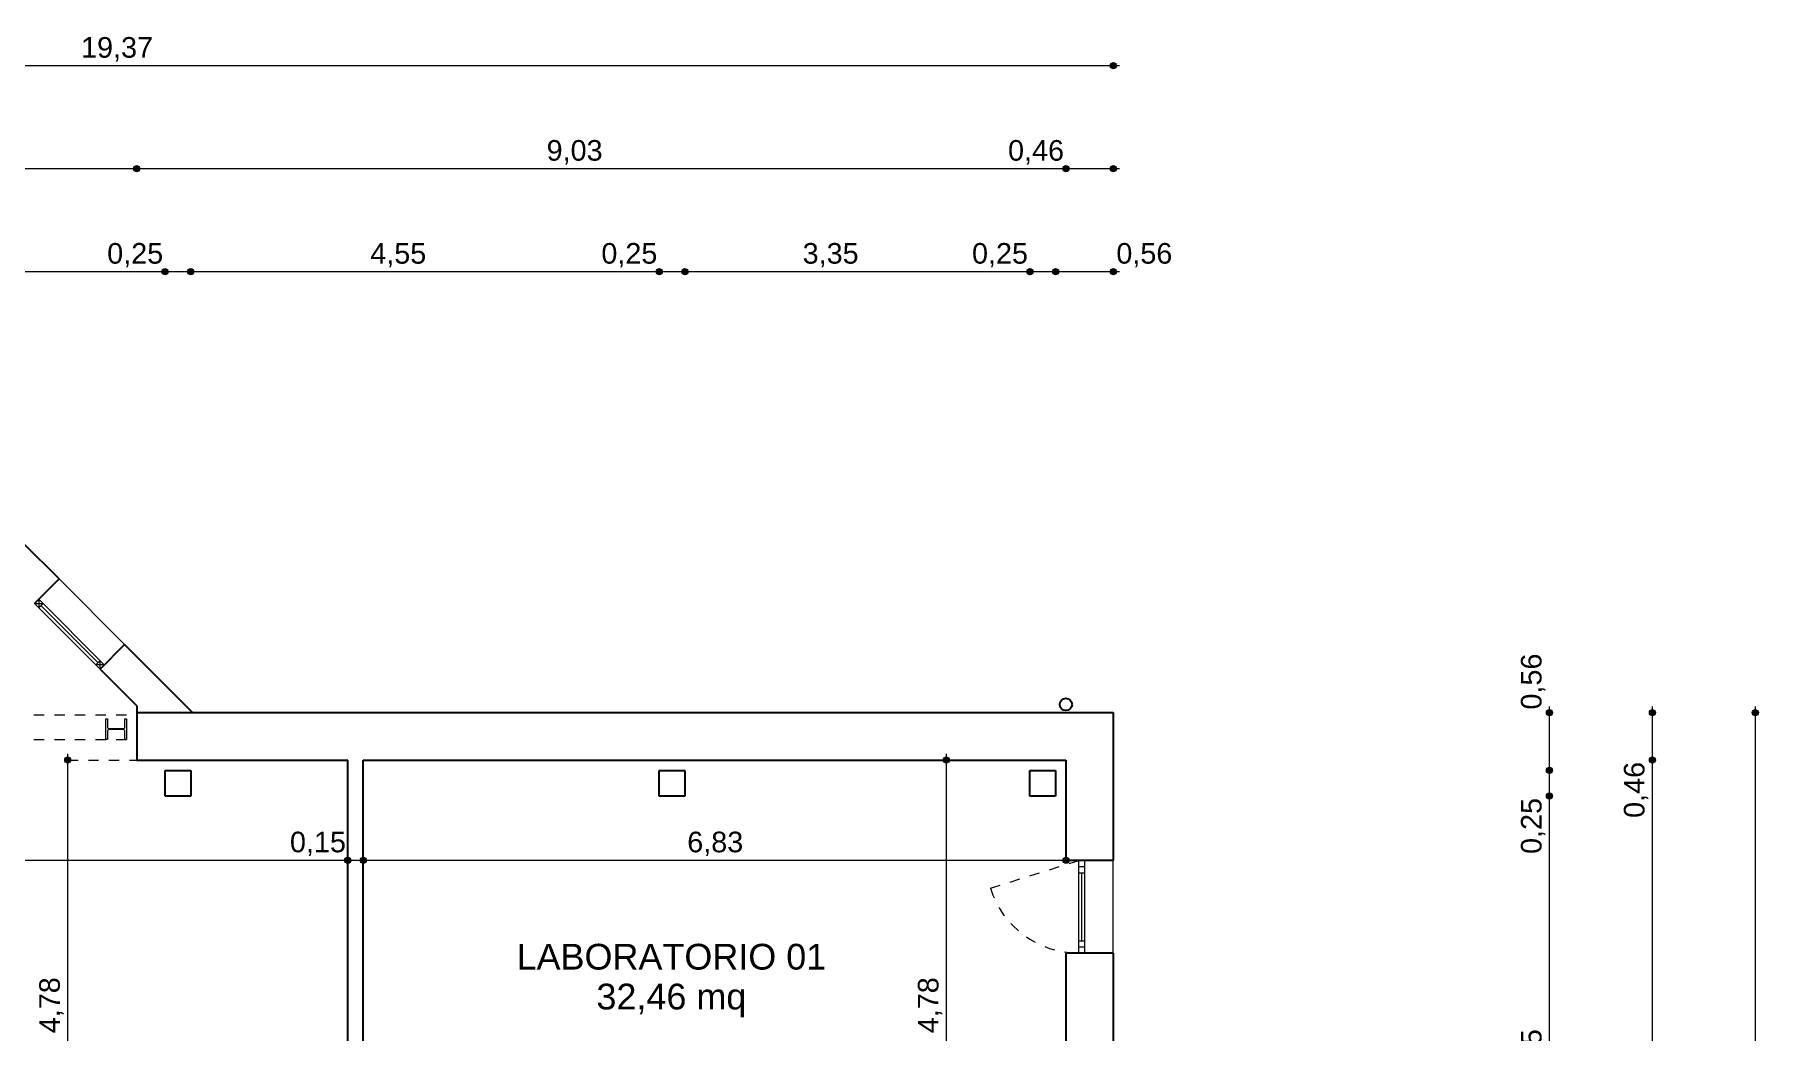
# Model space of a CAD drawing. Header units: metres. Extents: x -50.1 to -19.7, y -38.8 to -13.8.
# Drawn here: x -36.46 to -19.72, y -23.53 to -13.84 of the extents above; entities that cross this region are included whole.
import ezdxf

# ---------------------------------------------------------------- set-up
doc = ezdxf.new("R2010")
doc.units = ezdxf.units.M
doc.header["$MEASUREMENT"] = 0
doc.linetypes.add('Tratteggio 0.6-0.6 mm', pattern=[0.12, 0.06, -0.06])
doc.linetypes.add('Tratteggio 1.0-1.0 mm', pattern=[0.2, 0.1, -0.1])
for name, color, linetype in [('00 ECO Porte&Fin', 7, 'Continuous'), ('00 Muri SEZ 00', 7, 'Continuous'), ('00 Nascosto', 7, 'Continuous'), ('00 Pilastri', 7, 'Continuous'), ('00 Porte&Fin', 7, 'Continuous'), ('00 QuoteGEN 1_100', 7, 'Continuous'), ('00 Testi 1_100', 7, 'Continuous')]:
    doc.layers.add(name, color=color, linetype=linetype)
doc.styles.add('GENERATED_STYLE_1', font='arial.ttf')
doc.dimstyles.new('GENERATED_STYLE__1', dxfattribs={"dimtxt": 0.2, "dimasz": 0.114, "dimexe": 0.18, "dimexo": 0, "dimgap": 0.09, "dimtad": 1, "dimtih": 1, "dimtoh": 1, "dimzin": 0, "dimdsep": 46, "dimtxsty": 'GENERATED_STYLE_1', "dimblk": 'ARROWHEAD_11', "dimblk1": 'ARROWHEAD_11', "dimblk2": 'ARROWHEAD_11', "dimcen": 0.09, "dimse1": 1, "dimse2": 1, "dimclrd": 1, "dimclre": 1, "dimclrt": 1, "dimazin": 0, "dimtfac": 1, "dimtdec": 4, "dimtmove": 0, "dimatfit": 3, "dimfxl": 1, "dimtolj": 1, "dimtzin": 0, "dimarcsym": 0})
doc.dimstyles.new('GENERATED_STYLE__3', dxfattribs={"dimtxt": 0.2, "dimasz": 0.114, "dimexe": 0.18, "dimexo": 0, "dimgap": 0.09, "dimtad": 1, "dimzin": 0, "dimdsep": 46, "dimtxsty": 'GENERATED_STYLE_1', "dimblk": 'ARROWHEAD_11', "dimblk1": 'ARROWHEAD_11', "dimblk2": 'ARROWHEAD_11', "dimcen": 0.09, "dimse1": 1, "dimse2": 1, "dimclrd": 1, "dimclre": 1, "dimclrt": 1, "dimazin": 0, "dimtfac": 1, "dimtdec": 4, "dimtmove": 0, "dimatfit": 3, "dimfxl": 1, "dimtolj": 1, "dimtzin": 0, "dimarcsym": 0})

# ---------------------------------------------------------------- blocks, each defined once
blk = doc.blocks.new('*D4')
at = {"layer": '00 QuoteGEN 1_100', "linetype": 'Continuous', "lineweight": 0, "transparency": 16777216}
for points in [[(-45.326, -14.146), (-45.328, -14.134), (-45.334, -14.125), (-45.344, -14.118), (-45.356, -14.116), (-45.367, -14.118), (-45.377, -14.125), (-45.383, -14.134), (-45.386, -14.146), (-45.383, -14.157), (-45.377, -14.167), (-45.367, -14.174), (-45.356, -14.176), (-45.344, -14.174), (-45.334, -14.167), (-45.328, -14.157)], [(-25.956, -14.146), (-25.958, -14.134), (-25.964, -14.125), (-25.974, -14.118), (-25.986, -14.116), (-25.997, -14.118), (-26.007, -14.125), (-26.013, -14.134), (-26.016, -14.146), (-26.013, -14.157), (-26.007, -14.167), (-25.997, -14.174), (-25.986, -14.176), (-25.974, -14.174), (-25.964, -14.167), (-25.958, -14.157)]]:
    blk.add_hatch(color=1, dxfattribs=at).paths.add_polyline_path(points)
at = {"layer": '00 QuoteGEN 1_100', "color": 1, "linetype": 'Continuous', "lineweight": 0, "transparency": 16777216}
for p, q in [((-45.416, -14.146), (-45.386, -14.146)), ((-45.326, -14.146), (-26.016, -14.146)), ((-25.956, -14.146), (-25.926, -14.146))]:
    blk.add_line(p, q, dxfattribs=at)
for centre in [(-45.356, -14.146), (-25.986, -14.146)]:
    blk.add_circle(centre, 0.03, dxfattribs=at)
at = {"layer": '00 QuoteGEN 1_100', "color": 1, "lineweight": 0, "transparency": 16777216, "insert": (-36.012, -14.106), "char_height": 0.2, "attachment_point": 7, "style": 'GENERATED_STYLE_1'}
blk.add_mtext('\\A1;{\\fArial|b0|i0|c0|p34;19,37}', dxfattribs=at)
blk = doc.blocks.new('ARROWHEAD_11')
at = {"color": 0, "linetype": 'Continuous', "lineweight": 0}
blk.add_line((0, 0), (-1, 0), dxfattribs=at)
at = {"color": 0, "linetype": 'Continuous', "lineweight": 0, "const_width": 0.25, "flags": 128}
blk.add_lwpolyline([(-0.125, 0, 1), (0.125, 0, 1)], format="xyb", close=True, dxfattribs=at)
blk = doc.blocks.new('*D8')
at = {"layer": '00 QuoteGEN 1_100', "linetype": 'Continuous', "lineweight": 0, "transparency": 16777216}
for points in [[(-40.041, -15.146), (-40.043, -15.134), (-40.049, -15.125), (-40.059, -15.118), (-40.071, -15.116), (-40.082, -15.118), (-40.092, -15.125), (-40.098, -15.134), (-40.101, -15.146), (-40.098, -15.157), (-40.092, -15.167), (-40.082, -15.174), (-40.071, -15.176), (-40.059, -15.174), (-40.049, -15.167), (-40.043, -15.157)], [(-35.441, -15.146), (-35.443, -15.134), (-35.449, -15.125), (-35.459, -15.118), (-35.471, -15.116), (-35.482, -15.118), (-35.492, -15.125), (-35.498, -15.134), (-35.501, -15.146), (-35.498, -15.157), (-35.492, -15.167), (-35.482, -15.174), (-35.471, -15.176), (-35.459, -15.174), (-35.449, -15.167), (-35.443, -15.157)]]:
    blk.add_hatch(color=1, dxfattribs=at).paths.add_polyline_path(points)
at = {"layer": '00 QuoteGEN 1_100', "color": 1, "linetype": 'Continuous', "lineweight": 0, "transparency": 16777216}
blk.add_line((-40.041, -15.146), (-35.501, -15.146), dxfattribs=at)
for centre in [(-40.071, -15.146), (-35.471, -15.146)]:
    blk.add_circle(centre, 0.03, dxfattribs=at)
at = {"layer": '00 QuoteGEN 1_100', "color": 1, "lineweight": 0, "transparency": 16777216, "insert": (-38.037, -15.106), "char_height": 0.2, "attachment_point": 7, "style": 'GENERATED_STYLE_1'}
blk.add_mtext('\\A1;{\\fArial|b0|i0|c0|p34;4,60}', dxfattribs=at)
blk = doc.blocks.new('*D9')
at = {"layer": '00 QuoteGEN 1_100', "linetype": 'Continuous', "lineweight": 0, "transparency": 16777216}
for points in [[(-35.441, -15.146), (-35.443, -15.134), (-35.449, -15.125), (-35.459, -15.118), (-35.471, -15.116), (-35.482, -15.118), (-35.492, -15.125), (-35.498, -15.134), (-35.501, -15.146), (-35.498, -15.157), (-35.492, -15.167), (-35.482, -15.174), (-35.471, -15.176), (-35.459, -15.174), (-35.449, -15.167), (-35.443, -15.157)], [(-26.416, -15.146), (-26.418, -15.134), (-26.424, -15.125), (-26.434, -15.118), (-26.446, -15.116), (-26.457, -15.118), (-26.467, -15.125), (-26.473, -15.134), (-26.476, -15.146), (-26.473, -15.157), (-26.467, -15.167), (-26.457, -15.174), (-26.446, -15.176), (-26.434, -15.174), (-26.424, -15.167), (-26.418, -15.157)]]:
    blk.add_hatch(color=1, dxfattribs=at).paths.add_polyline_path(points)
at = {"layer": '00 QuoteGEN 1_100', "color": 1, "linetype": 'Continuous', "lineweight": 0, "transparency": 16777216}
blk.add_line((-35.441, -15.146), (-26.476, -15.146), dxfattribs=at)
for centre in [(-35.471, -15.146), (-26.446, -15.146)]:
    blk.add_circle(centre, 0.03, dxfattribs=at)
at = {"layer": '00 QuoteGEN 1_100', "color": 1, "lineweight": 0, "transparency": 16777216, "char_height": 0.2, "attachment_point": 7, "style": 'GENERATED_STYLE_1'}
for s, insert in [('\\A1;{\\fArial|b0|i0|c0|p34;9,03}', (-31.49, -15.106)), ('\\A1;{\\fArial|b0|i0|c0|p34;0,46}', (-27.008, -15.106))]:
    blk.add_mtext(s, dxfattribs=dict(at, insert=insert))
blk = doc.blocks.new('*D10')
at = {"layer": '00 QuoteGEN 1_100', "linetype": 'Continuous', "lineweight": 0, "transparency": 16777216}
for points in [[(-26.416, -15.146), (-26.418, -15.134), (-26.424, -15.125), (-26.434, -15.118), (-26.446, -15.116), (-26.457, -15.118), (-26.467, -15.125), (-26.473, -15.134), (-26.476, -15.146), (-26.473, -15.157), (-26.467, -15.167), (-26.457, -15.174), (-26.446, -15.176), (-26.434, -15.174), (-26.424, -15.167), (-26.418, -15.157)], [(-25.956, -15.146), (-25.958, -15.134), (-25.964, -15.125), (-25.974, -15.118), (-25.986, -15.116), (-25.997, -15.118), (-26.007, -15.125), (-26.013, -15.134), (-26.016, -15.146), (-26.013, -15.157), (-26.007, -15.167), (-25.997, -15.174), (-25.986, -15.176), (-25.974, -15.174), (-25.964, -15.167), (-25.958, -15.157)]]:
    blk.add_hatch(color=1, dxfattribs=at).paths.add_polyline_path(points)
at = {"layer": '00 QuoteGEN 1_100', "color": 1, "linetype": 'Continuous', "lineweight": 0, "transparency": 16777216}
for p, q in [((-26.416, -15.146), (-26.016, -15.146)), ((-25.956, -15.146), (-25.926, -15.146))]:
    blk.add_line(p, q, dxfattribs=at)
for centre in [(-26.446, -15.146), (-25.986, -15.146)]:
    blk.add_circle(centre, 0.03, dxfattribs=at)
blk = doc.blocks.new('*D15')
at = {"layer": '00 QuoteGEN 1_100', "linetype": 'Continuous', "lineweight": 0, "transparency": 16777216}
for points in [[(-40.316, -16.146), (-40.318, -16.134), (-40.324, -16.125), (-40.334, -16.118), (-40.346, -16.116), (-40.357, -16.118), (-40.367, -16.125), (-40.373, -16.134), (-40.376, -16.146), (-40.373, -16.157), (-40.367, -16.167), (-40.357, -16.174), (-40.346, -16.176), (-40.334, -16.174), (-40.324, -16.167), (-40.318, -16.157)], [(-35.166, -16.146), (-35.168, -16.134), (-35.174, -16.125), (-35.184, -16.118), (-35.196, -16.116), (-35.207, -16.118), (-35.217, -16.125), (-35.223, -16.134), (-35.226, -16.146), (-35.223, -16.157), (-35.217, -16.167), (-35.207, -16.174), (-35.196, -16.176), (-35.184, -16.174), (-35.174, -16.167), (-35.168, -16.157)]]:
    blk.add_hatch(color=1, dxfattribs=at).paths.add_polyline_path(points)
at = {"layer": '00 QuoteGEN 1_100', "color": 1, "linetype": 'Continuous', "lineweight": 0, "transparency": 16777216}
blk.add_line((-40.316, -16.146), (-35.226, -16.146), dxfattribs=at)
for centre in [(-40.346, -16.146), (-35.196, -16.146)]:
    blk.add_circle(centre, 0.03, dxfattribs=at)
at = {"layer": '00 QuoteGEN 1_100', "color": 1, "lineweight": 0, "transparency": 16777216, "char_height": 0.2, "attachment_point": 7, "style": 'GENERATED_STYLE_1'}
for s, insert in [('\\A1;{\\fArial|b0|i0|c0|p34;5,15}', (-38.303, -16.106)), ('\\A1;{\\fArial|b0|i0|c0|p34;0,25}', (-35.758, -16.106))]:
    blk.add_mtext(s, dxfattribs=dict(at, insert=insert))
blk = doc.blocks.new('*D16')
at = {"layer": '00 QuoteGEN 1_100', "linetype": 'Continuous', "lineweight": 0, "transparency": 16777216}
for points in [[(-35.166, -16.146), (-35.168, -16.134), (-35.174, -16.125), (-35.184, -16.118), (-35.196, -16.116), (-35.207, -16.118), (-35.217, -16.125), (-35.223, -16.134), (-35.226, -16.146), (-35.223, -16.157), (-35.217, -16.167), (-35.207, -16.174), (-35.196, -16.176), (-35.184, -16.174), (-35.174, -16.167), (-35.168, -16.157)], [(-34.916, -16.146), (-34.918, -16.134), (-34.924, -16.125), (-34.934, -16.118), (-34.946, -16.116), (-34.957, -16.118), (-34.967, -16.125), (-34.973, -16.134), (-34.976, -16.146), (-34.973, -16.157), (-34.967, -16.167), (-34.957, -16.174), (-34.946, -16.176), (-34.934, -16.174), (-34.924, -16.167), (-34.918, -16.157)]]:
    blk.add_hatch(color=1, dxfattribs=at).paths.add_polyline_path(points)
at = {"layer": '00 QuoteGEN 1_100', "color": 1, "linetype": 'Continuous', "lineweight": 0, "transparency": 16777216}
blk.add_line((-35.166, -16.146), (-34.976, -16.146), dxfattribs=at)
for centre in [(-35.196, -16.146), (-34.946, -16.146)]:
    blk.add_circle(centre, 0.03, dxfattribs=at)
blk = doc.blocks.new('*D17')
at = {"layer": '00 QuoteGEN 1_100', "linetype": 'Continuous', "lineweight": 0, "transparency": 16777216}
for points in [[(-34.916, -16.146), (-34.918, -16.134), (-34.924, -16.125), (-34.934, -16.118), (-34.946, -16.116), (-34.957, -16.118), (-34.967, -16.125), (-34.973, -16.134), (-34.976, -16.146), (-34.973, -16.157), (-34.967, -16.167), (-34.957, -16.174), (-34.946, -16.176), (-34.934, -16.174), (-34.924, -16.167), (-34.918, -16.157)], [(-30.366, -16.146), (-30.368, -16.134), (-30.374, -16.125), (-30.384, -16.118), (-30.396, -16.116), (-30.407, -16.118), (-30.417, -16.125), (-30.423, -16.134), (-30.426, -16.146), (-30.423, -16.157), (-30.417, -16.167), (-30.407, -16.174), (-30.396, -16.176), (-30.384, -16.174), (-30.374, -16.167), (-30.368, -16.157)]]:
    blk.add_hatch(color=1, dxfattribs=at).paths.add_polyline_path(points)
at = {"layer": '00 QuoteGEN 1_100', "color": 1, "linetype": 'Continuous', "lineweight": 0, "transparency": 16777216}
blk.add_line((-34.916, -16.146), (-30.426, -16.146), dxfattribs=at)
for centre in [(-34.946, -16.146), (-30.396, -16.146)]:
    blk.add_circle(centre, 0.03, dxfattribs=at)
at = {"layer": '00 QuoteGEN 1_100', "color": 1, "lineweight": 0, "transparency": 16777216, "char_height": 0.2, "attachment_point": 7, "style": 'GENERATED_STYLE_1'}
for s, insert in [('\\A1;{\\fArial|b0|i0|c0|p34;4,55}', (-33.203, -16.106)), ('\\A1;{\\fArial|b0|i0|c0|p34;0,25}', (-30.958, -16.106))]:
    blk.add_mtext(s, dxfattribs=dict(at, insert=insert))
blk = doc.blocks.new('*D18')
at = {"layer": '00 QuoteGEN 1_100', "linetype": 'Continuous', "lineweight": 0, "transparency": 16777216}
for points in [[(-30.366, -16.146), (-30.368, -16.134), (-30.374, -16.125), (-30.384, -16.118), (-30.396, -16.116), (-30.407, -16.118), (-30.417, -16.125), (-30.423, -16.134), (-30.426, -16.146), (-30.423, -16.157), (-30.417, -16.167), (-30.407, -16.174), (-30.396, -16.176), (-30.384, -16.174), (-30.374, -16.167), (-30.368, -16.157)], [(-30.116, -16.146), (-30.118, -16.134), (-30.124, -16.125), (-30.134, -16.118), (-30.146, -16.116), (-30.157, -16.118), (-30.167, -16.125), (-30.173, -16.134), (-30.176, -16.146), (-30.173, -16.157), (-30.167, -16.167), (-30.157, -16.174), (-30.146, -16.176), (-30.134, -16.174), (-30.124, -16.167), (-30.118, -16.157)]]:
    blk.add_hatch(color=1, dxfattribs=at).paths.add_polyline_path(points)
at = {"layer": '00 QuoteGEN 1_100', "color": 1, "linetype": 'Continuous', "lineweight": 0, "transparency": 16777216}
blk.add_line((-30.366, -16.146), (-30.176, -16.146), dxfattribs=at)
for centre in [(-30.396, -16.146), (-30.146, -16.146)]:
    blk.add_circle(centre, 0.03, dxfattribs=at)
blk = doc.blocks.new('*D19')
at = {"layer": '00 QuoteGEN 1_100', "linetype": 'Continuous', "lineweight": 0, "transparency": 16777216}
for points in [[(-30.116, -16.146), (-30.118, -16.134), (-30.124, -16.125), (-30.134, -16.118), (-30.146, -16.116), (-30.157, -16.118), (-30.167, -16.125), (-30.173, -16.134), (-30.176, -16.146), (-30.173, -16.157), (-30.167, -16.167), (-30.157, -16.174), (-30.146, -16.176), (-30.134, -16.174), (-30.124, -16.167), (-30.118, -16.157)], [(-26.766, -16.146), (-26.768, -16.134), (-26.774, -16.125), (-26.784, -16.118), (-26.796, -16.116), (-26.807, -16.118), (-26.817, -16.125), (-26.823, -16.134), (-26.826, -16.146), (-26.823, -16.157), (-26.817, -16.167), (-26.807, -16.174), (-26.796, -16.176), (-26.784, -16.174), (-26.774, -16.167), (-26.768, -16.157)]]:
    blk.add_hatch(color=1, dxfattribs=at).paths.add_polyline_path(points)
at = {"layer": '00 QuoteGEN 1_100', "color": 1, "linetype": 'Continuous', "lineweight": 0, "transparency": 16777216}
blk.add_line((-30.116, -16.146), (-26.826, -16.146), dxfattribs=at)
for centre in [(-30.146, -16.146), (-26.796, -16.146)]:
    blk.add_circle(centre, 0.03, dxfattribs=at)
at = {"layer": '00 QuoteGEN 1_100', "color": 1, "lineweight": 0, "transparency": 16777216, "char_height": 0.2, "attachment_point": 7, "style": 'GENERATED_STYLE_1'}
for s, insert in [('\\A1;{\\fArial|b0|i0|c0|p34;3,35}', (-29.003, -16.106)), ('\\A1;{\\fArial|b0|i0|c0|p34;0,25}', (-27.358, -16.106))]:
    blk.add_mtext(s, dxfattribs=dict(at, insert=insert))
blk = doc.blocks.new('*D20')
at = {"layer": '00 QuoteGEN 1_100', "linetype": 'Continuous', "lineweight": 0, "transparency": 16777216}
for points in [[(-26.766, -16.146), (-26.768, -16.134), (-26.774, -16.125), (-26.784, -16.118), (-26.796, -16.116), (-26.807, -16.118), (-26.817, -16.125), (-26.823, -16.134), (-26.826, -16.146), (-26.823, -16.157), (-26.817, -16.167), (-26.807, -16.174), (-26.796, -16.176), (-26.784, -16.174), (-26.774, -16.167), (-26.768, -16.157)], [(-26.516, -16.146), (-26.518, -16.134), (-26.524, -16.125), (-26.534, -16.118), (-26.546, -16.116), (-26.557, -16.118), (-26.567, -16.125), (-26.573, -16.134), (-26.576, -16.146), (-26.573, -16.157), (-26.567, -16.167), (-26.557, -16.174), (-26.546, -16.176), (-26.534, -16.174), (-26.524, -16.167), (-26.518, -16.157)]]:
    blk.add_hatch(color=1, dxfattribs=at).paths.add_polyline_path(points)
at = {"layer": '00 QuoteGEN 1_100', "color": 1, "linetype": 'Continuous', "lineweight": 0, "transparency": 16777216}
blk.add_line((-26.766, -16.146), (-26.576, -16.146), dxfattribs=at)
for centre in [(-26.796, -16.146), (-26.546, -16.146)]:
    blk.add_circle(centre, 0.03, dxfattribs=at)
blk = doc.blocks.new('*D21')
at = {"layer": '00 QuoteGEN 1_100', "linetype": 'Continuous', "lineweight": 0, "transparency": 16777216}
for points in [[(-26.516, -16.146), (-26.518, -16.134), (-26.524, -16.125), (-26.534, -16.118), (-26.546, -16.116), (-26.557, -16.118), (-26.567, -16.125), (-26.573, -16.134), (-26.576, -16.146), (-26.573, -16.157), (-26.567, -16.167), (-26.557, -16.174), (-26.546, -16.176), (-26.534, -16.174), (-26.524, -16.167), (-26.518, -16.157)], [(-25.956, -16.146), (-25.958, -16.134), (-25.964, -16.125), (-25.974, -16.118), (-25.986, -16.116), (-25.997, -16.118), (-26.007, -16.125), (-26.013, -16.134), (-26.016, -16.146), (-26.013, -16.157), (-26.007, -16.167), (-25.997, -16.174), (-25.986, -16.176), (-25.974, -16.174), (-25.964, -16.167), (-25.958, -16.157)]]:
    blk.add_hatch(color=1, dxfattribs=at).paths.add_polyline_path(points)
at = {"layer": '00 QuoteGEN 1_100', "color": 1, "linetype": 'Continuous', "lineweight": 0, "transparency": 16777216}
for p, q in [((-26.516, -16.146), (-26.016, -16.146)), ((-25.956, -16.146), (-25.926, -16.146))]:
    blk.add_line(p, q, dxfattribs=at)
for centre in [(-26.546, -16.146), (-25.986, -16.146)]:
    blk.add_circle(centre, 0.03, dxfattribs=at)
at = {"layer": '00 QuoteGEN 1_100', "color": 1, "lineweight": 0, "transparency": 16777216, "insert": (-25.956, -16.106), "char_height": 0.2, "attachment_point": 7, "style": 'GENERATED_STYLE_1'}
blk.add_mtext('\\A1;{\\fArial|b0|i0|c0|p34;0,56}', dxfattribs=at)
blk = doc.blocks.new('*D58')
at = {"layer": '00 QuoteGEN 1_100', "linetype": 'Continuous', "lineweight": 0, "transparency": 16777216}
for points in [[(-19.719, -20.429), (-19.721, -20.417), (-19.727, -20.408), (-19.737, -20.401), (-19.749, -20.399), (-19.76, -20.401), (-19.77, -20.408), (-19.776, -20.417), (-19.779, -20.429), (-19.776, -20.44), (-19.77, -20.45), (-19.76, -20.456), (-19.749, -20.459), (-19.737, -20.456), (-19.727, -20.45), (-19.721, -20.44)], [(-19.719, -34.464), (-19.721, -34.452), (-19.727, -34.443), (-19.737, -34.436), (-19.749, -34.434), (-19.76, -34.436), (-19.77, -34.443), (-19.776, -34.452), (-19.779, -34.464), (-19.776, -34.475), (-19.77, -34.485), (-19.76, -34.491), (-19.749, -34.494), (-19.737, -34.491), (-19.727, -34.485), (-19.721, -34.475)]]:
    blk.add_hatch(color=1, dxfattribs=at).paths.add_polyline_path(points)
at = {"layer": '00 QuoteGEN 1_100', "color": 1, "linetype": 'Continuous', "lineweight": 0, "transparency": 16777216}
for p, q in [((-19.749, -20.399), (-19.749, -20.369)), ((-19.749, -34.434), (-19.749, -20.459)), ((-19.749, -34.524), (-19.749, -34.494))]:
    blk.add_line(p, q, dxfattribs=at)
for centre in [(-19.749, -20.429), (-19.749, -34.464)]:
    blk.add_circle(centre, 0.03, dxfattribs=at)
at = {"layer": '00 QuoteGEN 1_100', "color": 1, "lineweight": 0, "transparency": 16777216, "insert": (-19.789, -27.788), "char_height": 0.2, "attachment_point": 7, "rotation": 90, "style": 'GENERATED_STYLE_1'}
blk.add_mtext('\\A1;{\\fArial|b0|i0|c0|p34;14,04}', dxfattribs=at)
blk = doc.blocks.new('*D60')
at = {"layer": '00 QuoteGEN 1_100', "linetype": 'Continuous', "lineweight": 0, "transparency": 16777216}
for points in [[(-20.719, -20.889), (-20.721, -20.877), (-20.727, -20.868), (-20.737, -20.861), (-20.749, -20.859), (-20.76, -20.861), (-20.77, -20.868), (-20.776, -20.877), (-20.779, -20.889), (-20.776, -20.9), (-20.77, -20.91), (-20.76, -20.916), (-20.749, -20.919), (-20.737, -20.916), (-20.727, -20.91), (-20.721, -20.9)], [(-20.719, -33.939), (-20.721, -33.927), (-20.727, -33.918), (-20.737, -33.911), (-20.749, -33.909), (-20.76, -33.911), (-20.77, -33.918), (-20.776, -33.927), (-20.779, -33.939), (-20.776, -33.95), (-20.77, -33.96), (-20.76, -33.966), (-20.749, -33.969), (-20.737, -33.966), (-20.727, -33.96), (-20.721, -33.95)]]:
    blk.add_hatch(color=1, dxfattribs=at).paths.add_polyline_path(points)
at = {"layer": '00 QuoteGEN 1_100', "color": 1, "linetype": 'Continuous', "lineweight": 0, "transparency": 16777216}
blk.add_line((-20.749, -33.909), (-20.749, -20.919), dxfattribs=at)
for centre in [(-20.749, -20.889), (-20.749, -33.939)]:
    blk.add_circle(centre, 0.03, dxfattribs=at)
at = {"layer": '00 QuoteGEN 1_100', "color": 1, "lineweight": 0, "transparency": 16777216, "char_height": 0.2, "attachment_point": 7, "rotation": 90, "style": 'GENERATED_STYLE_1'}
for s, insert in [('\\A1;{\\fArial|b0|i0|c0|p34;0,46}', (-20.789, -21.451)), ('\\A1;{\\fArial|b0|i0|c0|p34;13,05}', (-20.789, -28.022))]:
    blk.add_mtext(s, dxfattribs=dict(at, insert=insert))
blk = doc.blocks.new('*D61')
at = {"layer": '00 QuoteGEN 1_100', "linetype": 'Continuous', "lineweight": 0, "transparency": 16777216}
for points in [[(-20.719, -20.429), (-20.721, -20.417), (-20.727, -20.408), (-20.737, -20.401), (-20.749, -20.399), (-20.76, -20.401), (-20.77, -20.408), (-20.776, -20.417), (-20.779, -20.429), (-20.776, -20.44), (-20.77, -20.45), (-20.76, -20.456), (-20.749, -20.459), (-20.737, -20.456), (-20.727, -20.45), (-20.721, -20.44)], [(-20.719, -20.889), (-20.721, -20.877), (-20.727, -20.868), (-20.737, -20.861), (-20.749, -20.859), (-20.76, -20.861), (-20.77, -20.868), (-20.776, -20.877), (-20.779, -20.889), (-20.776, -20.9), (-20.77, -20.91), (-20.76, -20.916), (-20.749, -20.919), (-20.737, -20.916), (-20.727, -20.91), (-20.721, -20.9)]]:
    blk.add_hatch(color=1, dxfattribs=at).paths.add_polyline_path(points)
at = {"layer": '00 QuoteGEN 1_100', "color": 1, "linetype": 'Continuous', "lineweight": 0, "transparency": 16777216}
for p, q in [((-20.749, -20.399), (-20.749, -20.369)), ((-20.749, -20.859), (-20.749, -20.459))]:
    blk.add_line(p, q, dxfattribs=at)
for centre in [(-20.749, -20.429), (-20.749, -20.889)]:
    blk.add_circle(centre, 0.03, dxfattribs=at)
blk = doc.blocks.new('*D68')
at = {"layer": '00 QuoteGEN 1_100', "linetype": 'Continuous', "lineweight": 0, "transparency": 16777216}
for points in [[(-21.719, -21.239), (-21.721, -21.227), (-21.727, -21.218), (-21.737, -21.211), (-21.749, -21.209), (-21.76, -21.211), (-21.77, -21.218), (-21.776, -21.227), (-21.779, -21.239), (-21.776, -21.25), (-21.77, -21.26), (-21.76, -21.266), (-21.749, -21.269), (-21.737, -21.266), (-21.727, -21.26), (-21.721, -21.25)], [(-21.719, -25.789), (-21.721, -25.777), (-21.727, -25.768), (-21.737, -25.761), (-21.749, -25.759), (-21.76, -25.761), (-21.77, -25.768), (-21.776, -25.777), (-21.779, -25.789), (-21.776, -25.8), (-21.77, -25.81), (-21.76, -25.816), (-21.749, -25.819), (-21.737, -25.816), (-21.727, -25.81), (-21.721, -25.8)]]:
    blk.add_hatch(color=1, dxfattribs=at).paths.add_polyline_path(points)
at = {"layer": '00 QuoteGEN 1_100', "color": 1, "linetype": 'Continuous', "lineweight": 0, "transparency": 16777216}
blk.add_line((-21.749, -25.759), (-21.749, -21.269), dxfattribs=at)
for centre in [(-21.749, -21.239), (-21.749, -25.789)]:
    blk.add_circle(centre, 0.03, dxfattribs=at)
at = {"layer": '00 QuoteGEN 1_100', "color": 1, "lineweight": 0, "transparency": 16777216, "char_height": 0.2, "attachment_point": 7, "rotation": 90, "style": 'GENERATED_STYLE_1'}
for s, insert in [('\\A1;{\\fArial|b0|i0|c0|p34;0,25}', (-21.789, -21.801)), ('\\A1;{\\fArial|b0|i0|c0|p34;4,55}', (-21.789, -24.046))]:
    blk.add_mtext(s, dxfattribs=dict(at, insert=insert))
blk = doc.blocks.new('*D69')
at = {"layer": '00 QuoteGEN 1_100', "linetype": 'Continuous', "lineweight": 0, "transparency": 16777216}
for points in [[(-21.719, -20.989), (-21.721, -20.977), (-21.727, -20.968), (-21.737, -20.961), (-21.749, -20.959), (-21.76, -20.961), (-21.77, -20.968), (-21.776, -20.977), (-21.779, -20.989), (-21.776, -21), (-21.77, -21.01), (-21.76, -21.016), (-21.749, -21.019), (-21.737, -21.016), (-21.727, -21.01), (-21.721, -21)], [(-21.719, -21.239), (-21.721, -21.227), (-21.727, -21.218), (-21.737, -21.211), (-21.749, -21.209), (-21.76, -21.211), (-21.77, -21.218), (-21.776, -21.227), (-21.779, -21.239), (-21.776, -21.25), (-21.77, -21.26), (-21.76, -21.266), (-21.749, -21.269), (-21.737, -21.266), (-21.727, -21.26), (-21.721, -21.25)]]:
    blk.add_hatch(color=1, dxfattribs=at).paths.add_polyline_path(points)
at = {"layer": '00 QuoteGEN 1_100', "color": 1, "linetype": 'Continuous', "lineweight": 0, "transparency": 16777216}
blk.add_line((-21.749, -21.209), (-21.749, -21.019), dxfattribs=at)
for centre in [(-21.749, -20.989), (-21.749, -21.239)]:
    blk.add_circle(centre, 0.03, dxfattribs=at)
blk = doc.blocks.new('*D70')
at = {"layer": '00 QuoteGEN 1_100', "linetype": 'Continuous', "lineweight": 0, "transparency": 16777216}
for points in [[(-21.719, -20.429), (-21.721, -20.417), (-21.727, -20.408), (-21.737, -20.401), (-21.749, -20.399), (-21.76, -20.401), (-21.77, -20.408), (-21.776, -20.417), (-21.779, -20.429), (-21.776, -20.44), (-21.77, -20.45), (-21.76, -20.456), (-21.749, -20.459), (-21.737, -20.456), (-21.727, -20.45), (-21.721, -20.44)], [(-21.719, -20.989), (-21.721, -20.977), (-21.727, -20.968), (-21.737, -20.961), (-21.749, -20.959), (-21.76, -20.961), (-21.77, -20.968), (-21.776, -20.977), (-21.779, -20.989), (-21.776, -21), (-21.77, -21.01), (-21.76, -21.016), (-21.749, -21.019), (-21.737, -21.016), (-21.727, -21.01), (-21.721, -21)]]:
    blk.add_hatch(color=1, dxfattribs=at).paths.add_polyline_path(points)
at = {"layer": '00 QuoteGEN 1_100', "color": 1, "linetype": 'Continuous', "lineweight": 0, "transparency": 16777216}
for p, q in [((-21.749, -20.399), (-21.749, -20.369)), ((-21.749, -20.959), (-21.749, -20.459))]:
    blk.add_line(p, q, dxfattribs=at)
for centre in [(-21.749, -20.429), (-21.749, -20.989)]:
    blk.add_circle(centre, 0.03, dxfattribs=at)
at = {"layer": '00 QuoteGEN 1_100', "color": 1, "lineweight": 0, "transparency": 16777216, "insert": (-21.789, -20.399), "char_height": 0.2, "attachment_point": 7, "rotation": 90, "style": 'GENERATED_STYLE_1'}
blk.add_mtext('\\A1;{\\fArial|b0|i0|c0|p34;0,56}', dxfattribs=at)
blk = doc.blocks.new('*D71')
at = {"layer": '00 QuoteGEN 1_100', "linetype": 'Continuous', "lineweight": 0, "transparency": 16777216}
for points in [[(-44.866, -21.862), (-44.868, -21.85), (-44.874, -21.84), (-44.884, -21.834), (-44.896, -21.832), (-44.907, -21.834), (-44.917, -21.84), (-44.923, -21.85), (-44.926, -21.862), (-44.923, -21.873), (-44.917, -21.883), (-44.907, -21.889), (-44.896, -21.892), (-44.884, -21.889), (-44.874, -21.883), (-44.868, -21.873)], [(-33.391, -21.862), (-33.393, -21.85), (-33.399, -21.84), (-33.409, -21.834), (-33.421, -21.832), (-33.432, -21.834), (-33.442, -21.84), (-33.448, -21.85), (-33.451, -21.862), (-33.448, -21.873), (-33.442, -21.883), (-33.432, -21.889), (-33.421, -21.892), (-33.409, -21.889), (-33.399, -21.883), (-33.393, -21.873)]]:
    blk.add_hatch(color=1, dxfattribs=at).paths.add_polyline_path(points)
at = {"layer": '00 QuoteGEN 1_100', "color": 1, "linetype": 'Continuous', "lineweight": 0, "transparency": 16777216}
for p, q in [((-44.956, -21.862), (-44.926, -21.862)), ((-44.866, -21.862), (-33.451, -21.862))]:
    blk.add_line(p, q, dxfattribs=at)
for centre in [(-44.896, -21.862), (-33.421, -21.862)]:
    blk.add_circle(centre, 0.03, dxfattribs=at)
at = {"layer": '00 QuoteGEN 1_100', "color": 1, "lineweight": 0, "transparency": 16777216, "char_height": 0.2, "attachment_point": 7, "style": 'GENERATED_STYLE_1'}
for s, insert in [('\\A1;{\\fArial|b0|i0|c0|p34;11,48}', (-39.756, -21.822)), ('\\A1;{\\fArial|b0|i0|c0|p34;0,15}', (-33.983, -21.822))]:
    blk.add_mtext(s, dxfattribs=dict(at, insert=insert))
blk = doc.blocks.new('*D72')
at = {"layer": '00 QuoteGEN 1_100', "linetype": 'Continuous', "lineweight": 0, "transparency": 16777216}
for points in [[(-33.391, -21.862), (-33.393, -21.85), (-33.399, -21.84), (-33.409, -21.834), (-33.421, -21.832), (-33.432, -21.834), (-33.442, -21.84), (-33.448, -21.85), (-33.451, -21.862), (-33.448, -21.873), (-33.442, -21.883), (-33.432, -21.889), (-33.421, -21.892), (-33.409, -21.889), (-33.399, -21.883), (-33.393, -21.873)], [(-33.241, -21.862), (-33.243, -21.85), (-33.249, -21.84), (-33.259, -21.834), (-33.271, -21.832), (-33.282, -21.834), (-33.292, -21.84), (-33.298, -21.85), (-33.301, -21.862), (-33.298, -21.873), (-33.292, -21.883), (-33.282, -21.889), (-33.271, -21.892), (-33.259, -21.889), (-33.249, -21.883), (-33.243, -21.873)]]:
    blk.add_hatch(color=1, dxfattribs=at).paths.add_polyline_path(points)
at = {"layer": '00 QuoteGEN 1_100', "color": 1, "linetype": 'Continuous', "lineweight": 0, "transparency": 16777216}
blk.add_line((-33.391, -21.862), (-33.301, -21.862), dxfattribs=at)
for centre in [(-33.421, -21.862), (-33.271, -21.862)]:
    blk.add_circle(centre, 0.03, dxfattribs=at)
blk = doc.blocks.new('*D73')
at = {"layer": '00 QuoteGEN 1_100', "linetype": 'Continuous', "lineweight": 0, "transparency": 16777216}
for points in [[(-33.241, -21.862), (-33.243, -21.85), (-33.249, -21.84), (-33.259, -21.834), (-33.271, -21.832), (-33.282, -21.834), (-33.292, -21.84), (-33.298, -21.85), (-33.301, -21.862), (-33.298, -21.873), (-33.292, -21.883), (-33.282, -21.889), (-33.271, -21.892), (-33.259, -21.889), (-33.249, -21.883), (-33.243, -21.873)], [(-26.416, -21.862), (-26.418, -21.85), (-26.424, -21.84), (-26.434, -21.834), (-26.446, -21.832), (-26.457, -21.834), (-26.467, -21.84), (-26.473, -21.85), (-26.476, -21.862), (-26.473, -21.873), (-26.467, -21.883), (-26.457, -21.889), (-26.446, -21.892), (-26.434, -21.889), (-26.424, -21.883), (-26.418, -21.873)]]:
    blk.add_hatch(color=1, dxfattribs=at).paths.add_polyline_path(points)
at = {"layer": '00 QuoteGEN 1_100', "color": 1, "linetype": 'Continuous', "lineweight": 0, "transparency": 16777216}
for p, q in [((-33.241, -21.862), (-26.476, -21.862)), ((-26.416, -21.862), (-26.386, -21.862))]:
    blk.add_line(p, q, dxfattribs=at)
for centre in [(-33.271, -21.862), (-26.446, -21.862)]:
    blk.add_circle(centre, 0.03, dxfattribs=at)
at = {"layer": '00 QuoteGEN 1_100', "color": 1, "lineweight": 0, "transparency": 16777216, "insert": (-30.124, -21.822), "char_height": 0.2, "attachment_point": 7, "style": 'GENERATED_STYLE_1'}
blk.add_mtext('\\A1;{\\fArial|b0|i0|c0|p34;6,83}', dxfattribs=at)
blk = doc.blocks.new('*D75')
at = {"layer": '00 QuoteGEN 1_100', "linetype": 'Continuous', "lineweight": 0, "transparency": 16777216}
for points in [[(-36.111, -20.889), (-36.114, -20.877), (-36.12, -20.868), (-36.13, -20.861), (-36.141, -20.859), (-36.153, -20.861), (-36.162, -20.868), (-36.169, -20.877), (-36.171, -20.889), (-36.169, -20.9), (-36.162, -20.91), (-36.153, -20.916), (-36.141, -20.919), (-36.13, -20.916), (-36.12, -20.91), (-36.114, -20.9)], [(-36.111, -25.664), (-36.114, -25.652), (-36.12, -25.643), (-36.13, -25.636), (-36.141, -25.634), (-36.153, -25.636), (-36.162, -25.643), (-36.169, -25.652), (-36.171, -25.664), (-36.169, -25.675), (-36.162, -25.685), (-36.153, -25.691), (-36.141, -25.694), (-36.13, -25.691), (-36.12, -25.685), (-36.114, -25.675)]]:
    blk.add_hatch(color=1, dxfattribs=at).paths.add_polyline_path(points)
at = {"layer": '00 QuoteGEN 1_100', "color": 1, "linetype": 'Continuous', "lineweight": 0, "transparency": 16777216}
for p, q in [((-36.141, -20.859), (-36.141, -20.829)), ((-36.141, -25.634), (-36.141, -20.919))]:
    blk.add_line(p, q, dxfattribs=at)
for centre in [(-36.141, -20.889), (-36.141, -25.664)]:
    blk.add_circle(centre, 0.03, dxfattribs=at)
at = {"layer": '00 QuoteGEN 1_100', "color": 1, "lineweight": 0, "transparency": 16777216, "insert": (-36.181, -23.542), "char_height": 0.2, "attachment_point": 7, "rotation": 90, "style": 'GENERATED_STYLE_1'}
blk.add_mtext('\\A1;{\\fArial|b0|i0|c0|p34;4,78}', dxfattribs=at)
blk = doc.blocks.new('*D80')
at = {"layer": '00 QuoteGEN 1_100', "linetype": 'Continuous', "lineweight": 0, "transparency": 16777216}
for points in [[(-27.577, -20.889), (-27.58, -20.877), (-27.586, -20.868), (-27.596, -20.861), (-27.607, -20.859), (-27.619, -20.861), (-27.629, -20.868), (-27.635, -20.877), (-27.637, -20.889), (-27.635, -20.9), (-27.629, -20.91), (-27.619, -20.916), (-27.607, -20.919), (-27.596, -20.916), (-27.586, -20.91), (-27.58, -20.9)], [(-27.577, -25.664), (-27.58, -25.652), (-27.586, -25.643), (-27.596, -25.636), (-27.607, -25.634), (-27.619, -25.636), (-27.629, -25.643), (-27.635, -25.652), (-27.637, -25.664), (-27.635, -25.675), (-27.629, -25.685), (-27.619, -25.691), (-27.607, -25.694), (-27.596, -25.691), (-27.586, -25.685), (-27.58, -25.675)]]:
    blk.add_hatch(color=1, dxfattribs=at).paths.add_polyline_path(points)
at = {"layer": '00 QuoteGEN 1_100', "color": 1, "linetype": 'Continuous', "lineweight": 0, "transparency": 16777216}
for p, q in [((-27.607, -20.859), (-27.607, -20.829)), ((-27.607, -25.634), (-27.607, -20.919))]:
    blk.add_line(p, q, dxfattribs=at)
for centre in [(-27.607, -20.889), (-27.607, -25.664)]:
    blk.add_circle(centre, 0.03, dxfattribs=at)
at = {"layer": '00 QuoteGEN 1_100', "color": 1, "lineweight": 0, "transparency": 16777216, "char_height": 0.2, "attachment_point": 7, "rotation": 90, "style": 'GENERATED_STYLE_1'}
for s, insert in [('\\A1;{\\fArial|b0|i0|c0|p34;4,78}', (-27.647, -23.542)), ('\\A1;{\\fArial|b0|i0|c0|p34;0,17}', (-27.647, -25.616))]:
    blk.add_mtext(s, dxfattribs=dict(at, insert=insert))

msp = doc.modelspace()

# ---------------------------------------------------------------- linework, layer by layer
at = {"layer": '00 ECO Porte&Fin', "color": 3, "linetype": 'Tratteggio 0.6-0.6 mm', "lineweight": 0, "true_color": 0x00f200}
msp.add_arc((-26.321, -21.864), 0.9, 197.4527, 270, dxfattribs=at)
at = {"layer": '00 Muri SEZ 00', "linetype": 'Continuous'}
for p, q in [((-36.226, -19.131), (-36.571, -18.786)), ((-36.464, -19.37), (-36.226, -19.131)), ((-35.828, -20.006), (-35.589, -19.768)), ((-34.928, -20.429), (-35.589, -19.768)), ((-35.471, -20.364), (-35.828, -20.006)), ((-35.471, -20.364), (-35.471, -20.429)), ((-35.471, -20.429), (-35.471, -20.704)), ((-35.471, -20.429), (-25.986, -20.429)), ((-25.986, -20.429), (-25.986, -21.864)), ((-35.471, -20.704), (-35.471, -20.889)), ((-35.471, -20.889), (-33.421, -20.889)), ((-33.421, -25.664), (-33.421, -20.889)), ((-33.271, -25.664), (-33.271, -20.889)), ((-33.271, -20.889), (-26.446, -20.889)), ((-26.446, -20.889), (-26.446, -21.864)), ((-25.986, -21.864), (-26.446, -21.864)), ((-25.986, -22.764), (-26.446, -22.764)), ((-26.446, -22.764), (-26.446, -23.664)), ((-25.986, -22.764), (-25.986, -23.664))]:
    msp.add_line(p, q, dxfattribs=at)
msp.add_circle((-26.446, -20.349), 0.06, dxfattribs=at)
at = {"layer": '00 Nascosto', "color": 3, "linetype": 'Tratteggio 1.0-1.0 mm', "lineweight": 0, "true_color": 0x00f200}
for p, q in [((-40.071, -20.449), (-35.471, -20.449)), ((-40.071, -20.689), (-35.471, -20.689))]:
    msp.add_line(p, q, dxfattribs=at)
at = {"layer": '00 Pilastri', "linetype": 'Continuous'}
for p, q in [((-35.196, -20.989), (-34.946, -20.989)), ((-35.196, -21.239), (-35.196, -20.989)), ((-34.946, -20.989), (-34.946, -21.239)), ((-30.396, -20.989), (-30.146, -20.989)), ((-30.396, -21.239), (-30.396, -20.989)), ((-30.146, -20.989), (-30.146, -21.239)), ((-26.796, -20.989), (-26.546, -20.989)), ((-26.796, -21.239), (-26.796, -20.989)), ((-26.546, -20.989), (-26.546, -21.239)), ((-34.946, -21.239), (-35.196, -21.239)), ((-30.146, -21.239), (-30.396, -21.239)), ((-26.546, -21.239), (-26.796, -21.239))]:
    msp.add_line(p, q, dxfattribs=at)
at = {"layer": '00 Pilastri', "color": 140, "linetype": 'Continuous', "lineweight": 0, "true_color": 0x02aaff, "flags": 128}
msp.add_lwpolyline([(-35.586, -20.489), (-35.571, -20.489), (-35.571, -20.689), (-35.586, -20.689), (-35.586, -20.611, 0.414214), (-35.604, -20.593), (-35.738, -20.593, 0.414214), (-35.756, -20.611), (-35.756, -20.689), (-35.771, -20.689), (-35.771, -20.489), (-35.756, -20.489), (-35.756, -20.566, 0.414214), (-35.738, -20.584), (-35.604, -20.584, 0.414214), (-35.586, -20.566)], format="xyb", close=True, dxfattribs=at)
at = {"layer": '00 Porte&Fin', "color": 3, "linetype": 'Continuous', "lineweight": 0, "true_color": 0x00f200}
for p, q in [((-36.226, -19.131), (-35.589, -19.768)), ((-35.828, -20.006), (-36.464, -19.37)), ((-36.464, -19.37), (-36.38, -19.37)), ((-35.786, -19.964), (-36.422, -19.327)), ((-36.422, -19.327), (-36.422, -19.412)), ((-36.38, -19.37), (-36.422, -19.412)), ((-36.401, -19.391), (-35.849, -19.943)), ((-35.828, -19.921), (-35.87, -19.964)), ((-35.828, -20.006), (-35.828, -19.921)), ((-35.786, -19.964), (-35.87, -19.964)), ((-26.321, -22.764), (-26.321, -21.864)), ((-26.321, -21.924), (-26.261, -21.924)), ((-26.261, -22.764), (-26.261, -21.864)), ((-25.986, -22.764), (-25.986, -21.864)), ((-26.321, -21.984), (-26.261, -21.984)), ((-26.291, -22.644), (-26.291, -21.984)), ((-26.321, -22.644), (-26.261, -22.644)), ((-26.321, -22.704), (-26.261, -22.704))]:
    msp.add_line(p, q, dxfattribs=at)
at = {"layer": '00 Porte&Fin', "color": 3, "linetype": 'Tratteggio 0.6-0.6 mm', "lineweight": 0, "true_color": 0x00f200}
msp.add_line((-27.179, -22.134), (-26.321, -21.864), dxfattribs=at)
at = {"layer": '00 QuoteGEN 1_100', "color": 220, "linetype": 'Tratteggio 0.6-0.6 mm', "lineweight": 0, "true_color": 0xff04cc}
msp.add_line((-36.141, -20.889), (-35.471, -20.889), dxfattribs=at)

# ---------------------------------------------------------------- texts
at = {"layer": '00 Testi 1_100', "color": 5, "linetype": 'Continuous', "lineweight": 0, "insert": (-30.278, -23.03), "char_height": 0.25, "attachment_point": 5, "line_spacing_factor": 0.9285, "style": 'GENERATED_STYLE_1'}
msp.add_mtext('\\A1;{\\fArial|b0|i0|c0|p34;LABORATORIO 01\\P\\fArial|b0|i0|c0|p34;32,46 mq}', dxfattribs=at)

# ---------------------------------------------------------------- dimensions: what is measured, and where the dimension line sits
at = {"layer": '00 QuoteGEN 1_100', "color": 1, "linetype": 'Continuous', "lineweight": 0}
for base, p1, p2, picture, middle in [((-25.986, -14.146), (-45.356, -20.429), (-25.986, -20.429), '*D4', (-35.671, -14.006)), ((-35.471, -15.146), (-40.071, -20.889), (-35.471, -20.889), '*D8', (-37.771, -15.006)), ((-26.445511891, -15.145966224), (-35.470511891, -20.888765506), (-26.445511891, -20.888765506), '*D9', (-31.224069881, -15.005966224)), ((-25.986, -15.146), (-26.446, -20.889), (-25.986, -20.429), '*D10', (-26.742, -15.006)), ((-35.196, -16.146), (-40.346, -20.989), (-35.196, -20.989), '*D15', (-38.037, -16.006)), ((-30.396, -16.146), (-34.946, -20.989), (-30.396, -20.989), '*D17', (-32.937, -16.006)), ((-26.796, -16.146), (-30.146, -20.989), (-26.796, -20.989), '*D19', (-28.737, -16.006)), ((-25.986, -16.146), (-26.546, -20.989), (-25.986, -20.429), '*D21', (-25.689, -16.006)), ((-34.946, -16.146), (-35.196, -20.989), (-34.946, -20.989), '*D16', (-35.492, -16.006)), ((-30.146, -16.146), (-30.396, -20.989), (-30.146, -20.989), '*D18', (-30.692, -16.006)), ((-26.546, -16.146), (-26.796, -20.989), (-26.546, -20.989), '*D20', (-27.092, -16.006)), ((-33.420511891, -21.861566169), (-44.895511891, -20.888765506), (-33.420511891, -20.888765506), '*D71', (-39.424069877, -21.721566169)), ((-33.271, -21.862), (-33.421, -20.889), (-33.271, -20.889), '*D72', (-33.717, -21.722)), ((-26.445511891, -21.861566169), (-33.270511891, -20.888765506), (-26.445511891, -20.888765506), '*D73', (-29.858011889, -21.721566169))]:
    dim = msp.add_linear_dim(base=base, p1=p1, p2=p2, dimstyle='GENERATED_STYLE__1', dxfattribs=at)
    dim.commit()
    dim.dimension.update_dxf_attribs({"geometry": picture, "text_midpoint": middle, "dimtype": 160})
for base, p1, p2, picture, middle in [((-21.749, -20.429), (-26.546, -20.989), (-25.986, -20.429), '*D70', (-21.889, -20.133)), ((-20.749, -20.429), (-26.446, -20.889), (-25.986, -20.429), '*D61', (-20.889, -21.185)), ((-19.748583779, -20.428765506), (-25.920511891, -34.463765506), (-25.985511891, -20.428765506), '*D58', (-19.88858378, -27.446265502)), ((-36.141282561, -20.888765506), (-35.320511891, -25.663765506), (-35.470511891, -20.888765506), '*D75', (-36.281282562, -23.276265504)), ((-27.607427098, -20.888765506), (-26.445511891, -25.663765506), (-26.445511891, -20.888765506), '*D80', (-27.747427099, -23.276265504)), ((-20.749, -20.889), (-26.446, -33.939), (-26.446, -20.889), '*D60', (-20.889, -27.68)), ((-21.749, -20.989), (-26.546, -21.239), (-26.546, -20.989), '*D69', (-21.889, -21.535)), ((-21.749, -21.239), (-26.546, -25.789), (-26.546, -21.239), '*D68', (-21.889, -23.78))]:
    dim = msp.add_linear_dim(base=base, p1=p1, p2=p2, angle=90, dimstyle='GENERATED_STYLE__3', dxfattribs=at)
    dim.commit()
    dim.dimension.update_dxf_attribs({"geometry": picture, "text_midpoint": middle, "dimtype": 160, "text_rotation": 90})

doc.saveas('drawing.dxf')
